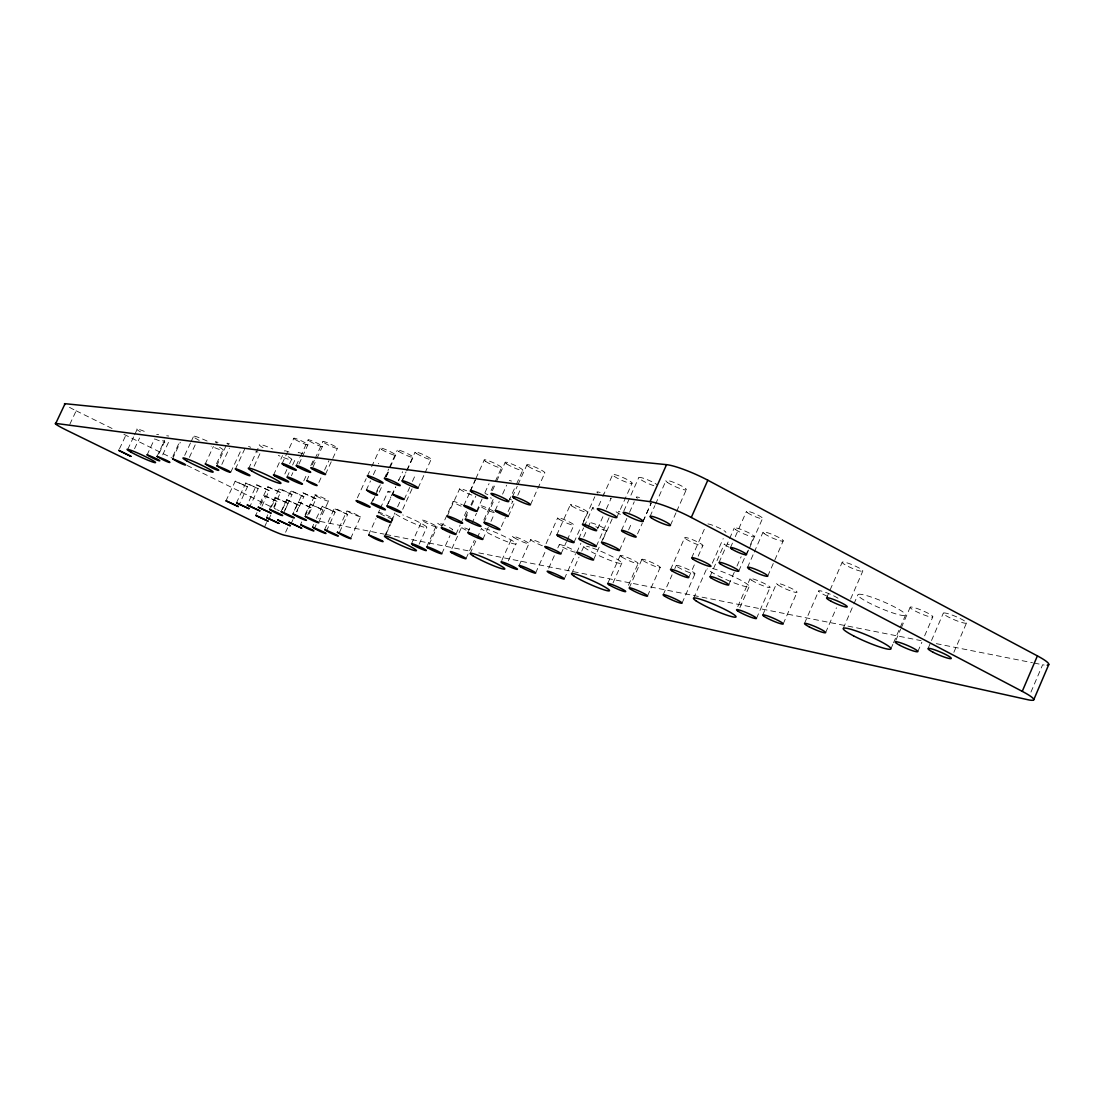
<?xml version="1.0" encoding="UTF-8"?>
<svg xmlns="http://www.w3.org/2000/svg" width="1104" height="1104" viewBox="0 0 1104 1104"><rect width="100%" height="100%" fill="white"/><g stroke="black" fill="none" stroke-linecap="round" stroke-linejoin="round"><path stroke-width="0.75" stroke-dasharray="5 3.75" d="M1030.957 692.098L1042.631 664.746A31.588 4.402 22.6 0 0 1045.681 665.201M917.81 651.622L921.895 642.169M924.628 635.849L932.797 616.929A12.31 1.725 23 0 0 916.789 608.414A12.31 1.725 23 0 0 914.926 610.871A12.31 1.725 23 0 0 932.797 616.929M928.05 648.531L943.327 613.134M953.856 652.34L966.469 623.042A12.599 1.794 22.8 0 0 950.199 614.376A12.599 1.794 22.8 0 0 948.032 616.832A12.599 1.794 22.8 0 0 966.469 623.042M890.845 648.973L892.846 644.363M893.509 642.818L899.512 628.99M900.174 627.445L905.501 615.149A25.889 3.56 23.1 0 0 871.58 597.167A25.889 3.56 23.1 0 0 868.103 602.384A25.889 3.56 23.1 0 0 905.501 615.149M895.868 640.292L900.643 629.28M901.333 627.707L910.193 607.228M825.613 632.647L836.446 607.793M850.604 599.044L862.804 571.058A11.206 1.642 23.1 0 0 847.955 563.15A11.206 1.642 23.1 0 0 846.754 565.731A11.206 1.642 23.1 0 0 862.804 571.058M843.235 628.411L853.254 605.434M853.916 603.902L857.918 594.711M783.191 623.912L797.06 592.268M804.457 623.498L818.699 590.944M826.606 597.954L842.2 562.24M767.735 576.095L783.219 540.863M756.475 618.406L770.109 587.369M762.712 615.038L776.595 583.45M709.913 576.73L724.417 543.913M718.994 562.543L734.215 528.098M730.406 547.694L732.504 542.975M735.278 536.682L746.414 511.497M728.723 584.858L734.243 572.341M737.003 566.076L741.143 556.692M738.769 571.058L744.979 556.954M745.683 555.381L747.753 550.675M750.513 544.41L753.977 536.572M746.594 554.65L748.678 549.93M749.368 548.343L762.574 518.397M747.518 567.387L753.577 553.628M754.253 552.097L763.016 532.225M737.776 606.607L750.058 578.717M739.887 607.669L749.23 586.431M670.542 569.567L684.673 537.731M663.173 594.877L672.074 574.825M674.806 568.657L676.172 565.565M691.642 557.879L705.235 527.215M688.744 577.447L694.802 563.785M698.17 556.181L702.875 545.555M682.051 603.088L695.051 573.735M693.547 598.396L706.919 568.16M712.328 563.15L723.203 538.586M613.024 582.898L621.883 563.026M643.066 521.24L651.194 502.996M637.56 533.853L642.28 523.255M642.956 521.737L651.056 503.562A8.059 1.118 23.9 0 1 650.132 503.783M650.021 516.506L654.865 505.646M655.555 504.1L665.919 480.833M628.424 585.23L638.153 563.399M629.17 587.99L641.866 559.466M670.445 525.283L675.979 512.863M676.669 511.304L686.343 489.555M647.51 595.967L660.206 567.401M564.323 578.841L575.584 553.725M576.743 552.511L580.925 543.182M583.712 536.972L587.19 529.202M587.894 527.643L589.978 522.979M598.699 505.839L602.177 498.07M602.867 496.524L612.623 474.761M571.513 573.914L579.007 557.161M581.739 551.075L583.781 546.508M597.402 528.995L602.894 516.7M606.344 509.013L611.161 498.263A7.797 1.063 24 0 1 610.319 498.47M596.312 546.287L609.436 516.962M593.538 559.797L600.493 544.244M601.197 542.685L606.758 530.237A9.177 1.132 24 0 0 596.105 524.428A9.177 1.132 24 0 0 591.275 524.165M603.005 539.428L612.14 519.004M616.819 517.362L632.123 483.124M623.788 511.124L638.705 477.728M621.428 530.5L626.837 518.411M629.528 512.353L634.262 501.768M619.51 550.316L625.83 536.158M628.631 529.879L632.15 522.013M607.642 583.63L620.144 555.588M546.094 543.651L557.658 517.955M535.647 572.935L545.969 549.958M556.775 534.943L570.368 504.68M548.674 568.256L555.008 554.153M557.824 547.888L559.231 544.741M561.039 553.78L566.476 541.664M567.152 540.146L573.956 525.007M573.97 542.395L580.773 527.257M583.492 521.198L587.563 512.104M582.429 524.359L594.821 496.731M578.772 538.683L583.616 527.891M584.306 526.36L592.6 507.868M508.696 501.382L515.747 485.76M516.465 484.201L522.813 470.138M512.477 496.8L517.265 486.202M517.955 484.684L526.856 464.991M501.354 526.553L505.411 517.569M508.116 511.594L512.849 501.119A8.818 1.049 24.3 0 1 512.063 501.354M508.323 516.299L514.409 502.831M517.776 495.351L521.157 487.871M501.768 560.542L512.629 536.447M530.541 504.611L544.907 472.76M508.323 560.887L516.12 543.596M519.032 565.676L530.734 539.677M447.161 516.286L459.623 488.851M441.835 553.628L449.977 535.688M470.318 490.756L475.175 480.047M475.879 478.515L484.214 460.133M463.79 505.632L469.338 493.405M470.028 491.873L475.576 479.647M455.938 534.295L460.133 525.049M460.837 523.503L466.426 511.166M465.433 516.934L467.503 512.366M470.966 504.735L474.43 497.104M451.853 548.743L461.555 527.353M465.253 519.363L468.758 511.621M471.574 505.425L475.796 496.124M476.569 511.193L482.117 498.939M484.891 492.826L489.044 483.635M467.71 532.666L471.091 525.214M471.767 523.724L476.486 513.291M477.163 511.801L479.867 505.839M491.128 490.604L494.606 482.945M495.296 481.413L501.547 467.613M492.412 490.604L495.944 482.807M496.648 481.234L505.135 462.521M466.026 558.596L474.334 540.256M483.828 520.025L493.667 498.304A8.666 1.021 24.4 0 1 490.286 497.807M483.952 522.551L494.095 500.14M470.125 553.587L476.5 539.483M477.218 537.91L481.468 528.512A19.044 2.015 24.3 0 0 506.087 541.291A19.044 2.015 24.3 0 0 511.097 539.966A19.044 2.015 24.3 0 0 483.055 528.085M495.144 510.586L499.201 501.616M502.582 494.137L506.639 485.18M482.876 539.276L488.272 527.339M490.963 521.378L494.344 513.912M402.712 509.33L412.441 487.982M418.099 487.996L424.309 474.375M424.999 472.871L431.209 459.25M411.461 543.886L422.183 520.343M419.134 544.189L426.862 527.188M426.655 546.963L437.515 523.075M429.097 544.548L437.129 526.87M441.172 527.85L453.068 501.671M366.238 490.245L370.516 480.916M373.373 474.692L376.216 468.469M350.644 538.421L360.511 516.879L352.756 512.711L346.904 510.917L337.037 532.432M371.165 503.355L373.911 497.366M376.643 491.377L380.08 483.869M372.835 501.037L374.863 496.607M375.539 495.13L380.273 484.78M384.358 478.446L388.663 469.034M389.381 467.475L397.274 450.225M385.848 476.638L389.367 468.924M390.085 467.378L395.729 455.041M379.224 492.177L382.081 485.953M386.345 476.611L389.905 468.827M378.189 513.056L379.597 509.993M380.3 508.447L388.028 491.542M368.419 535.178L375.981 518.632M386.759 506.018L390.926 496.883M391.63 495.351L395.729 486.823M398.489 480.792L402.615 471.739M388.222 503.617L395.77 487.112M401.911 480.958L406.051 471.891M406.741 470.387L415.021 452.254M402.974 479.412L406.369 471.974M407.045 470.483L413.158 457.111M390.609 522.178L394.818 512.946M397.619 506.791L400.435 500.65M384.551 536.42L395.094 513.319A17.554 1.711 24.5 0 0 415.076 523.903A17.554 1.711 24.5 0 0 425.689 526.139A17.554 1.711 24.5 0 0 402.767 514.933M386.152 533.922L390.278 524.883M390.968 523.379L393.024 518.866M404.174 499.532L409.681 487.457M412.427 481.427L415.877 473.878M318.863 482.462L321.719 476.252M324.59 470.028L328.882 460.713M300.357 524.869L301.723 521.916M305.118 514.519L310.252 503.976L322.948 509.896L318.863 518.783M304.966 516.603L314.916 494.978M325.473 474.306L337.52 448.127M307.685 515.002L311.052 507.688L298.508 501.837L293.457 512.256M309.037 514.022L316.061 498.773L302.965 492.66L292.781 514.202M312.266 527.326L313.646 524.331M316.406 518.342L322.299 506.17L335.147 512.159L326.191 531.659M314.102 529.133L316.144 524.704M318.614 522.606L328.55 500.968M324.493 529.851L334.25 508.599L336.748 509.068L347.663 514.492L338.611 534.239M357.392 497.835L366.183 478.653M367.411 476.017L370.944 468.317M371.648 466.771L380.121 448.279M255.59 515.637L256.997 512.601M260.503 505.025L264.988 495.751L277.09 501.382L274.289 507.454M261.979 506.17L269.197 490.562L256.721 484.753L247.061 505.232M282.058 463.79L293.774 438.44M284.846 473.989L286.888 469.559M289.621 463.652L291.663 459.223M269.335 509.606L278.939 488.824L281.244 489.21L292.036 494.564L283.121 513.884M266.381 517.859L267.789 514.795M271.336 507.122L275.89 497.725L288.13 503.438L284.597 511.111M286.985 477.204L289.8 471.104M292.615 465.019L296.12 457.401M264.518 526.967L266.547 522.578M273.695 507.205L280.471 492.536L267.844 486.657L258.06 507.385M268.686 519.584L270.784 515.03M291.442 475.714L292.822 472.705M296.203 465.819L299.764 457.677M300.398 456.725L308.085 440.068M299.005 464.011L301.765 458.05M302.455 456.559L307.961 444.608M280.913 511.87L290.959 490.604L303.89 496.634L296.948 511.69M282.445 509.261L287.054 499.753L299.446 505.535L296.59 511.759M303.779 480.889L306.595 474.789M310.817 465.64L313.619 459.54A8.57 0.883 24.8 0 1 313.191 459.844M312.225 464.825L314.35 460.216M315.054 458.671L322.865 441.752M306.608 480.833L309.465 474.623M313.053 466.868L316.627 459.098M316.917 458.464L322.506 446.333M285.591 532.238L287.633 527.822M290.863 524.193L293.002 519.529M230.777 472.236L241.224 449.714A7.921 0.745 24.9 0 1 240.948 450.004M235.387 469.09L244.619 449.176M225.865 501.064L235.29 481.082L247.462 486.754L239.002 505.025M248.579 468.731L259.495 445.174M236.339 503.12L245.875 482.89L258.198 488.63L249.628 507.136M254.127 466.233L260.516 452.433A8.101 0.787 24.9 0 1 260.199 452.723M273.516 475.079L282.527 455.579M189.377 457.346L195.767 443.629M205.137 464.218L213.389 446.471M216.522 463.763L223.049 449.714M216.632 466.026L227.093 443.532M221.835 464.425L229.397 448.127M146.998 455.096L154.588 438.881M156.934 456.656L164.62 440.234M159.128 453.344L164.565 441.724M162.688 454.876L169.409 440.413M172.831 456.435L179.621 441.779M172.459 459.085L180.269 442.345M184.685 455.414L190.495 442.952M191.213 441.407L193.393 436.729M119.467 448.845L125.925 435.073M127.76 449.356L133.901 436.273M134.591 434.824L137.31 429.014A15.539 1.325 25 0 1 147.688 432.809M134.55 448.721L139.559 438.026M69.787 424.35L76.176 410.812A17.609 1.435 25.1 0 1 67.73 406.313M156.658 434.465L158.645 434.714M166.704 435.763L168.746 436.025M247.462 486.754L235.042 481.289M258.198 488.63L245.612 483.11M269.197 490.562L256.445 484.96M280.471 492.536L267.554 486.864M277.09 501.382L264.698 495.944M292.036 494.564L278.939 488.824M288.13 503.438L275.586 497.918M303.89 496.634L290.614 490.825M299.446 505.535L286.736 499.946M316.061 498.773L302.606 492.881M311.052 507.688L298.163 502.03M322.948 509.896L309.893 504.169M335.147 512.159L321.913 506.363M347.663 514.492L334.25 508.599M360.511 516.879L354.646 515.057L346.904 510.917M320.063 521.405L384.22 534.143M385.903 534.474L468.634 550.882M478.763 552.883L571.61 571.306M573.307 571.637L921.081 640.637M936.275 643.646L1032.502 662.731M1034.186 663.062L1042.631 664.746M76.176 410.812L113.132 429.014M123.924 434.327L171.658 457.843M187.059 465.433L273.309 507.923M279.215 510.697A16.946 1.366 24.7 0 1 277.214 509.786M276.221 509.317A16.946 1.366 24.7 0 1 274.261 508.378M712.439 568.422A23.074 2.898 23.6 0 1 745.421 582.912A23.074 2.898 23.6 0 1 736.092 583.63A23.074 2.898 23.6 0 1 707.209 568.822M592.627 548.053A20.838 2.387 24 0 1 621.773 562.764A20.838 2.387 24 0 1 596.422 554.401A20.838 2.387 24 0 1 589.508 547.032M288.172 456.697A17.968 1.78 24.8 0 1 278.305 455.372M263.069 447.727A17.968 1.78 24.8 0 1 260.227 444.498A17.968 1.78 24.8 0 1 272.785 448.983M219.613 447.341A16.657 1.532 24.9 0 1 211.154 446.209M199.203 440.413A16.657 1.532 24.9 0 1 193.793 436.066A16.657 1.532 24.9 0 1 207.828 441.352M162.688 440.386A15.539 1.325 25 0 1 155.25 439.116M140.47 431.885A15.539 1.325 25 0 1 137.324 429.014M827.338 596.312A11.509 1.532 23.3 0 1 820.796 590.916A11.509 1.532 23.3 0 1 838.723 598.727M575.35 552.317A9.343 1.049 24.1 0 1 562.585 547.073A9.343 1.049 24.1 0 1 561.964 545.059A9.343 1.049 24.1 0 1 574.949 550.993M542.368 545.749A9.108 0.994 24.2 0 1 530.72 539.566A9.108 0.994 24.2 0 1 542.754 543.955M466.054 530.155A8.556 0.883 24.4 0 1 462.245 527.174A8.556 0.883 24.4 0 1 472.609 531.341M441.973 525.821A8.377 0.842 24.4 0 1 438.15 522.882A8.377 0.842 24.4 0 1 448.238 526.953M449.397 527.546A8.377 0.842 24.4 0 1 452.047 529.879M298.232 452.833A8.57 0.883 24.8 0 1 303.393 454.117M284.611 451.081A8.446 0.856 24.8 0 1 290.932 452.875M258.019 452.088A8.101 0.787 24.9 0 1 255.811 451.232M248.51 446.43A8.101 0.787 24.9 0 1 250.732 447.286M228.707 444.664A7.921 0.745 24.9 0 1 229.453 443.836M217.074 443.146A7.825 0.731 24.9 0 1 219.889 443.159M728.999 547.184A10.24 1.394 23.6 0 1 729.233 544.658M606.758 530.306A9.177 1.132 24 0 1 595.787 526.663M494.302 512.629A8.335 0.938 24.3 0 1 483.041 508.006A8.335 0.938 24.3 0 1 482.103 506.018A8.335 0.938 24.3 0 1 493.695 511.331M389.381 492.577A7.645 0.787 24.6 0 1 392.914 492.812M461.127 506.17A8.128 0.897 24.4 0 1 453.054 501.492A8.128 0.897 24.4 0 1 462.328 504.763M637.367 498.304A8.059 1.118 23.9 0 1 639.851 497.683M653.803 485.691A10.888 1.601 23.9 0 1 640.127 479.191A10.888 1.601 23.9 0 1 643.577 478.294A10.888 1.601 23.9 0 1 657.253 484.794M707.926 523.917A10.529 1.477 23.6 0 1 718.842 527.85A10.529 1.477 23.6 0 1 725.921 532.445M509.303 480.461A7.231 0.911 24.3 0 1 511.538 481.068M597.968 493.171A7.797 1.063 24 0 1 597.706 491.901A7.797 1.063 24 0 1 603.764 493.916M593.938 509.123A9.591 1.242 24 0 1 593.593 507.619M620.351 514.395A9.77 1.283 23.9 0 1 619.896 511.759M471.85 495.089A8.528 0.98 24.4 0 1 460.078 489.32A8.528 0.98 24.4 0 1 466.661 490.811M485.111 493.474A8.666 1.021 24.4 0 1 487.871 494.73M509.51 498.787A8.818 1.049 24.3 0 1 511.483 499.946M378.355 463.804A6.403 0.718 24.6 0 1 378.755 463.583M398.585 480.13A8.045 0.883 24.5 0 1 399.124 479.881M316.324 495.986A7.59 0.69 24.7 0 0 328.15 501.175A7.59 0.69 24.7 0 0 320.712 496.759A7.59 0.69 24.7 0 0 316.324 495.986M777.754 584.72A11.15 1.449 23.4 0 0 795.473 592.365A11.15 1.449 23.4 0 0 787.249 586.459A11.15 1.449 23.4 0 0 777.754 584.72M751.258 579.986A10.916 1.394 23.5 0 0 768.605 587.48A10.916 1.394 23.5 0 0 760.394 581.656A10.916 1.394 23.5 0 0 751.258 579.986M677.428 566.794A10.295 1.256 23.8 0 0 693.781 573.873A10.295 1.256 23.8 0 0 685.625 568.284A10.295 1.256 23.8 0 0 677.428 566.794M643.149 560.653A10.019 1.187 23.9 0 0 659.033 567.553A10.019 1.187 23.9 0 0 650.918 562.074A10.019 1.187 23.9 0 0 643.149 560.653M621.455 556.775A9.839 1.159 24 0 0 637.036 563.551A9.839 1.159 24 0 0 628.949 558.141A9.839 1.159 24 0 0 621.455 556.775M513.995 537.565A8.97 0.966 24.2 0 0 528.14 543.734A8.97 0.966 24.2 0 0 520.26 538.711A8.97 0.966 24.2 0 0 513.995 537.565M423.563 521.392A8.252 0.814 24.5 0 0 436.522 527.063A8.252 0.814 24.5 0 0 428.876 522.358A8.252 0.814 24.5 0 0 423.563 521.392M380.121 513.636A7.907 0.745 24.5 0 0 392.5 519.046A7.907 0.745 24.5 0 0 385.006 514.519A7.907 0.745 24.5 0 0 380.121 513.636M685.874 538.945A9.922 1.311 23.7 0 0 701.633 545.749A9.922 1.311 23.7 0 0 693.809 540.215A9.922 1.311 23.7 0 0 685.874 538.945M558.941 519.087A8.929 1.076 24.1 0 0 573.059 525.214A8.929 1.076 24.1 0 0 565.414 520.122A8.929 1.076 24.1 0 0 558.941 519.087M747.38 512.615A8.804 1.325 23.5 0 0 761.387 518.604A8.804 1.325 23.5 0 0 754.722 513.595A8.804 1.325 23.5 0 0 747.38 512.615M614.045 476.197A10.654 1.532 23.9 0 0 630.936 483.442A10.654 1.532 23.9 0 0 622.132 477.163A10.654 1.532 23.9 0 0 614.045 476.197M667.299 482.31A11.123 1.656 23.8 0 0 684.977 489.886A11.123 1.656 23.8 0 0 676.103 483.359A11.123 1.656 23.8 0 0 667.299 482.31M735.43 529.451A10.75 1.532 23.5 0 0 752.528 536.779A10.75 1.532 23.5 0 0 744.344 530.762A10.75 1.532 23.5 0 0 735.43 529.451M764.189 533.577A10.999 1.601 23.4 0 0 781.687 541.084A10.999 1.601 23.4 0 0 773.476 534.943A10.999 1.601 23.4 0 0 764.189 533.577M485.705 461.444A9.536 1.228 24.4 0 0 500.719 467.93A9.536 1.228 24.4 0 0 492.205 462.217A9.536 1.228 24.4 0 0 485.705 461.444M506.612 463.846A9.715 1.283 24.3 0 0 521.93 470.456A9.715 1.283 24.3 0 0 513.36 464.646A9.715 1.283 24.3 0 0 506.612 463.846M528.319 466.343A9.895 1.325 24.2 0 0 543.968 473.078A9.895 1.325 24.2 0 0 535.33 467.185A9.895 1.325 24.2 0 0 528.319 466.343M571.706 505.908A9.412 1.201 24.1 0 0 586.597 512.339A9.412 1.201 24.1 0 0 578.606 506.929A9.412 1.201 24.1 0 0 571.706 505.908M381.639 449.48A8.639 1.007 24.6 0 0 395.149 455.345A8.639 1.007 24.6 0 0 386.98 450.128A8.639 1.007 24.6 0 0 381.639 449.48M398.792 451.453A8.777 1.049 24.6 0 0 412.551 457.415A8.777 1.049 24.6 0 0 404.312 452.116A8.777 1.049 24.6 0 0 398.792 451.453M416.525 453.496A8.929 1.076 24.5 0 0 430.546 459.568A8.929 1.076 24.5 0 0 422.252 454.172A8.929 1.076 24.5 0 0 416.525 453.496M295.279 439.558A7.907 0.842 24.8 0 0 307.574 444.912A7.907 0.842 24.8 0 0 299.736 440.096A7.907 0.842 24.8 0 0 295.279 439.558M309.603 441.2A8.032 0.869 24.8 0 0 322.092 446.637A8.032 0.869 24.8 0 0 314.198 441.752A8.032 0.869 24.8 0 0 309.603 441.2M324.369 442.897A8.156 0.897 24.7 0 0 337.065 448.431A8.156 0.897 24.7 0 0 329.116 443.463A8.156 0.897 24.7 0 0 324.369 442.897"/><path stroke-width="1.5" d="M1033.717 699.826L1048.717 664.649M1022.249 691.366L1037.401 655.9L707.816 480.212A32.692 5.037 23.7 0 0 666.54 464.66L65.067 403.691L55.752 423.412A17.623 1.297 25.1 0 0 66.944 430.367L264.518 526.967A16.96 1.228 24.7 0 0 284.239 535.178L1027.714 699.688A31.63 3.988 22.8 0 0 1022.249 691.366L691.27 517.472A32.747 4.554 23.8 0 0 650.049 501.644L55.752 423.412M691.27 517.472L707.816 480.212M650.049 501.644L666.54 464.66M65.026 404.506A17.609 1.435 25.1 0 1 65.067 403.691M1037.401 655.9A31.588 4.402 22.6 0 1 1048.193 665.05M1047.737 665.174A31.588 4.402 22.6 0 1 1047.172 665.229M118.749 450.377L130.962 456.366L118.749 450.377M147.136 454.834C160.798 463.294 166.87 462.355 147.136 454.834M157.085 456.394C170.582 464.839 177.344 464.135 157.085 456.394M172.624 458.822C185.845 467.254 193.683 466.895 172.624 458.822M205.372 463.956C218.081 472.443 227.7 472.526 205.372 463.956M216.881 465.75C229.425 474.265 239.747 474.541 216.881 465.75M226.099 500.871L238.298 506.543L226.099 500.871M236.587 502.927L248.924 508.668L236.587 502.927M247.337 505.039L259.813 510.848L247.337 505.039M258.35 507.205L270.977 513.084L258.35 507.205M306.898 480.654C314.709 486.685 325.363 487.706 306.898 480.654M255.866 515.458L267.982 521.102L255.866 515.458M269.652 509.413C279.008 515.803 293.429 519.28 269.652 509.413M266.671 517.693L278.926 523.393L266.671 517.693M281.23 511.69C290.366 518.024 305.573 521.792 281.23 511.69M277.739 519.97L290.145 525.739L277.739 519.97M293.126 514.022C302.027 520.315 318.021 524.359 293.126 514.022M289.082 522.302L301.64 528.154L289.082 522.302M305.339 516.424C314.019 522.661 330.786 526.981 305.339 516.424M366.625 490.052C373.842 496.372 387.228 497.421 366.625 490.052M300.716 524.704C308.665 530.334 325.915 535.357 300.716 524.704M312.639 527.16C320.367 532.749 338.376 538.048 312.639 527.16M392.72 494.164C399.8 500.526 414.11 501.961 392.72 494.164M324.88 529.685C332.456 535.274 351.003 540.712 324.88 529.685M337.451 532.28C344.834 537.869 363.92 543.403 337.451 532.28M368.902 535.012C375.967 540.905 396.985 546.383 368.902 535.012M853.544 635.849A25.93 3.215 23.2 0 0 890.845 648.973A25.93 3.215 23.2 0 0 856.787 631.184A25.93 3.215 23.2 0 0 853.544 635.849M696.196 600.935A23.101 2.608 23.7 0 0 732.863 616.888A23.101 2.608 23.7 0 0 715.075 604.854A23.101 2.608 23.7 0 0 696.196 600.935M574.37 576.316A20.866 2.167 24.1 0 0 607.393 590.737A20.866 2.167 24.1 0 0 589.909 579.559A20.866 2.167 24.1 0 0 574.37 576.316M473.092 555.85A19.058 1.822 24.3 0 0 503.12 569.015A19.058 1.822 24.3 0 0 486.119 558.569A19.058 1.822 24.3 0 0 473.092 555.85M387.559 538.573A17.567 1.546 24.5 0 0 415.09 550.675A17.567 1.546 24.5 0 0 398.627 540.877A17.567 1.546 24.5 0 0 387.559 538.573M252.071 471.146A17.981 1.615 24.8 0 0 279.961 483.386A17.981 1.615 24.8 0 0 261.91 472.76A17.981 1.615 24.8 0 0 252.071 471.146M186.659 460.796A16.67 1.38 24.9 0 0 212.368 472.112A16.67 1.38 24.9 0 0 195.091 462.19A16.67 1.38 24.9 0 0 186.659 460.796M130.879 452.074A15.553 1.187 24.9 0 0 154.739 462.604A15.553 1.187 24.9 0 0 138.207 453.275A15.553 1.187 24.9 0 0 130.879 452.074M932.825 652.105A12.613 1.628 23 0 0 951.206 658.508A12.613 1.628 23 0 0 934.867 649.911A12.613 1.628 23 0 0 932.825 652.105M899.981 645.398A12.323 1.559 23.1 0 0 917.81 651.622A12.323 1.559 23.1 0 0 901.72 643.204A12.323 1.559 23.1 0 0 899.981 645.398M809.26 626.865A11.523 1.394 23.4 0 0 825.613 632.647A11.523 1.394 23.4 0 0 810.239 624.671A11.523 1.394 23.4 0 0 809.26 626.865M763.899 616.253A11.164 1.311 23.6 0 0 781.632 623.953A11.164 1.311 23.6 0 0 773.324 618.199A11.164 1.311 23.6 0 0 763.899 616.253M737.638 610.912A10.93 1.27 23.6 0 0 754.998 618.461A10.93 1.27 23.6 0 0 746.704 612.789A10.93 1.27 23.6 0 0 737.638 610.912M664.456 596.05A10.309 1.132 23.9 0 0 680.809 603.157A10.309 1.132 23.9 0 0 672.571 597.719A10.309 1.132 23.9 0 0 664.456 596.05M630.481 589.136A10.033 1.076 23.9 0 0 646.364 596.063A10.033 1.076 23.9 0 0 638.167 590.723A10.033 1.076 23.9 0 0 630.481 589.136M608.966 584.761A9.853 1.035 24 0 0 624.56 591.565A9.853 1.035 24 0 0 616.391 586.293A9.853 1.035 24 0 0 608.966 584.761M548.633 572.507A9.356 0.938 24.2 0 0 563.413 578.951A9.356 0.938 24.2 0 0 555.353 573.887A9.356 0.938 24.2 0 0 548.633 572.507M520.398 566.766A9.122 0.897 24.2 0 0 534.805 573.059A9.122 0.897 24.2 0 0 526.815 568.091A9.122 0.897 24.2 0 0 520.398 566.766M502.472 563.123A8.984 0.869 24.3 0 0 516.617 569.319A8.984 0.869 24.3 0 0 508.668 564.392A8.984 0.869 24.3 0 0 502.472 563.123M451.867 552.842A8.57 0.8 24.4 0 0 465.35 558.734A8.57 0.8 24.4 0 0 457.539 554.001A8.57 0.8 24.4 0 0 451.867 552.842M428.048 547.998A8.377 0.759 24.4 0 0 441.214 553.766A8.377 0.759 24.4 0 0 433.472 549.116A8.377 0.759 24.4 0 0 428.048 547.998M412.868 544.907A8.252 0.745 24.5 0 0 425.827 550.592A8.252 0.745 24.5 0 0 418.126 545.997A8.252 0.745 24.5 0 0 412.868 544.907M288.627 478.349A8.584 0.8 24.7 0 0 301.958 484.201A8.584 0.8 24.7 0 0 293.443 479.136A8.584 0.8 24.7 0 0 288.627 478.349M275.144 476.224A8.459 0.773 24.8 0 0 288.282 481.979A8.459 0.773 24.8 0 0 279.823 476.983A8.459 0.773 24.8 0 0 275.144 476.224M237.001 470.194A8.101 0.704 24.8 0 0 249.545 475.7A8.101 0.704 24.8 0 0 241.293 470.884A8.101 0.704 24.8 0 0 237.001 470.194M711.1 577.916A10.253 1.256 23.7 0 0 727.384 584.968A10.253 1.256 23.7 0 0 719.449 579.462A10.253 1.256 23.7 0 0 711.1 577.916M831.215 601.321A11.219 1.477 23.3 0 0 847.21 606.827A11.219 1.477 23.3 0 0 832.306 599.003A11.219 1.477 23.3 0 0 831.215 601.321M578.041 553.615A9.191 1.021 24.1 0 0 592.572 559.949A9.191 1.021 24.1 0 0 584.803 554.87A9.191 1.021 24.1 0 0 578.041 553.615M671.77 570.74A9.936 1.187 23.8 0 0 687.53 577.571A9.936 1.187 23.8 0 0 679.622 572.189A9.936 1.187 23.8 0 0 671.77 570.74M469.048 533.715A8.349 0.856 24.4 0 0 482.172 539.442A8.349 0.856 24.4 0 0 474.637 534.75A8.349 0.856 24.4 0 0 469.048 533.715M546.038 547.777A8.942 0.98 24.2 0 0 560.17 553.932A8.942 0.98 24.2 0 0 552.455 548.964A8.942 0.98 24.2 0 0 546.038 547.777M378.134 517.114A7.645 0.718 24.6 0 0 390.098 522.358A7.645 0.718 24.6 0 0 382.84 517.983A7.645 0.718 24.6 0 0 378.134 517.114M442.511 528.871A8.142 0.814 24.4 0 0 455.303 534.46A8.142 0.814 24.4 0 0 447.838 529.865A8.142 0.814 24.4 0 0 442.511 528.871M622.504 531.521A8.073 1.021 23.9 0 0 635.297 537.055A8.073 1.021 23.9 0 0 628.645 532.514A8.073 1.021 23.9 0 0 622.504 531.521M731.414 548.771A8.818 1.201 23.6 0 0 745.421 554.801A8.818 1.201 23.6 0 0 738.673 549.944A8.818 1.201 23.6 0 0 731.414 548.771M598.754 510.324A10.667 1.38 24 0 0 615.659 517.624A10.667 1.38 24 0 0 606.758 511.511A10.667 1.38 24 0 0 598.754 510.324M624.547 514.036A10.902 1.435 23.9 0 0 641.824 521.502A10.902 1.435 23.9 0 0 632.882 515.278A10.902 1.435 23.9 0 0 624.547 514.036M651.429 517.928A11.15 1.504 23.8 0 0 669.121 525.545A11.15 1.504 23.8 0 0 660.137 519.211A11.15 1.504 23.8 0 0 651.429 517.928M692.912 559.148A10.543 1.339 23.7 0 0 709.637 566.38A10.543 1.339 23.7 0 0 701.385 560.625A10.543 1.339 23.7 0 0 692.912 559.148M720.236 563.813A10.764 1.394 23.6 0 0 737.348 571.21A10.764 1.394 23.6 0 0 729.068 565.358A10.764 1.394 23.6 0 0 720.236 563.813M748.719 568.684A11.012 1.449 23.5 0 0 766.231 576.233A11.012 1.449 23.5 0 0 757.924 570.285A11.012 1.449 23.5 0 0 748.719 568.684M496.276 511.525A7.245 0.828 24.3 0 0 507.688 516.479A7.245 0.828 24.3 0 0 501.244 512.325A7.245 0.828 24.3 0 0 496.276 511.525M583.519 525.338A7.811 0.952 24.1 0 0 595.884 530.693A7.811 0.952 24.1 0 0 589.288 526.277A7.811 0.952 24.1 0 0 583.519 525.338M471.836 492.025A9.536 1.118 24.4 0 0 486.85 498.539A9.536 1.118 24.4 0 0 478.267 492.977A9.536 1.118 24.4 0 0 471.836 492.025M492.508 495.006A9.729 1.159 24.3 0 0 507.84 501.644A9.729 1.159 24.3 0 0 499.187 495.986A9.729 1.159 24.3 0 0 492.508 495.006M513.981 498.097A9.908 1.201 24.3 0 0 529.616 504.873A9.908 1.201 24.3 0 0 520.909 499.132A9.908 1.201 24.3 0 0 513.981 498.097M558.141 536.116A9.425 1.076 24.1 0 0 573.031 542.588A9.425 1.076 24.1 0 0 564.958 537.303A9.425 1.076 24.1 0 0 558.141 536.116M580.124 539.87A9.605 1.118 24.1 0 0 595.318 546.466A9.605 1.118 24.1 0 0 587.204 541.098A9.605 1.118 24.1 0 0 580.124 539.87M602.936 543.775A9.784 1.159 24 0 0 618.433 550.496A9.784 1.159 24 0 0 610.291 545.045A9.784 1.159 24 0 0 602.936 543.775M464.922 506.557A7.038 0.773 24.4 0 0 475.99 511.359A7.038 0.773 24.4 0 0 469.614 507.302A7.038 0.773 24.4 0 0 464.922 506.557M368.943 477.19A8.653 0.911 24.6 0 0 382.467 483.083A8.653 0.911 24.6 0 0 374.215 477.963A8.653 0.911 24.6 0 0 368.943 477.19M385.903 479.633A8.791 0.952 24.6 0 0 399.662 485.622A8.791 0.952 24.6 0 0 391.354 480.433A8.791 0.952 24.6 0 0 385.903 479.633M403.443 482.158A8.942 0.98 24.5 0 0 417.464 488.258A8.942 0.98 24.5 0 0 409.087 483A8.942 0.98 24.5 0 0 403.443 482.158M448.569 517.39A8.542 0.897 24.4 0 0 461.983 523.241A8.542 0.897 24.4 0 0 454.186 518.369A8.542 0.897 24.4 0 0 448.569 517.39M466.633 520.481A8.68 0.925 24.4 0 0 480.295 526.429A8.68 0.925 24.4 0 0 472.457 521.488A8.68 0.925 24.4 0 0 466.633 520.481M485.332 523.669A8.832 0.952 24.3 0 0 499.243 529.727A8.832 0.952 24.3 0 0 491.349 524.717A8.832 0.952 24.3 0 0 485.332 523.669M283.576 464.881A7.907 0.759 24.8 0 0 295.872 470.249A7.907 0.759 24.8 0 0 287.992 465.529A7.907 0.759 24.8 0 0 283.576 464.881M297.735 466.909A8.032 0.787 24.8 0 0 310.224 472.374A8.032 0.787 24.8 0 0 302.289 467.585A8.032 0.787 24.8 0 0 297.735 466.909M312.335 469.021A8.156 0.814 24.7 0 0 325.045 474.568A8.156 0.814 24.7 0 0 317.027 469.711A8.156 0.814 24.7 0 0 312.335 469.021M357.448 501.809A7.811 0.745 24.6 0 0 369.647 507.15A7.811 0.745 24.6 0 0 362.153 502.637A7.811 0.745 24.6 0 0 357.448 501.809M372.559 504.39A7.935 0.773 24.6 0 0 384.979 509.827A7.935 0.773 24.6 0 0 377.416 505.246A7.935 0.773 24.6 0 0 372.559 504.39M388.153 507.067A8.059 0.8 24.5 0 0 400.78 512.573A8.059 0.8 24.5 0 0 393.162 507.937A8.059 0.8 24.5 0 0 388.153 507.067"/></g></svg>
